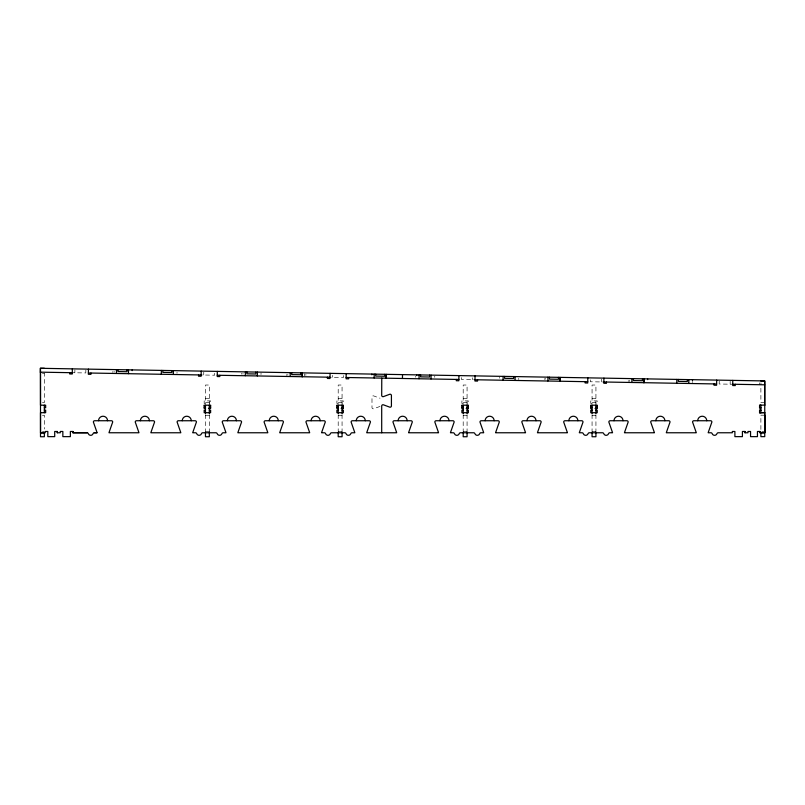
<?xml version="1.0" encoding="UTF-8"?>
<svg xmlns="http://www.w3.org/2000/svg" width="805" height="805" viewBox="0 0 805 805"><rect width="100%" height="100%" fill="white"/><g stroke="black" fill="none" stroke-linecap="round" stroke-linejoin="round"><path stroke-width="0.6" stroke-dasharray="4.03 3.02" d="M74.855 372.765L74.905 369.867M85.853 370.059L85.803 372.957L73.134 372.735M112.801 372.453L112.821 371.487M114.099 372.242L114.109 371.276M176.999 373.339L177.019 372.131M203.725 375.009L203.776 372.111M214.704 373.268L214.673 375.2L202.005 374.979M241.681 374.224L241.691 373.258M242.969 374.245L242.979 373.279M261.001 374.556L261.031 373.107M286.53 375.492L286.55 374.526M287.818 375.271L287.838 374.305M304.572 375.804L304.602 373.872M305.87 375.341L305.88 374.375M332.586 377.263L332.626 375.331M343.574 375.522L343.544 377.454L330.865 377.233M415.4 377.253L415.42 376.287M434.74 377.354L434.76 376.146M461.486 377.575L461.456 379.507L474.125 379.729M472.404 379.698L472.444 377.766M499.412 378.239L499.432 377.273M518.732 379.547L518.752 378.34M544.271 379.507L544.291 378.541M545.559 379.286L545.579 378.32M590.357 379.829L590.317 381.761L602.985 381.983M601.275 381.952L601.325 379.054M628.262 381.459L628.282 380.493M629.55 381.479L629.58 380.272M692.451 382.576L692.471 381.369M719.237 381.107L719.187 384.005L731.856 384.226M730.135 384.196L730.185 381.298M759.648 384.72L759.689 382.788M760.936 384.74L760.977 382.808M380.041 406.414L373.651 408.779A1.288 1.288 0 0 1 371.991 407.541L371.991 397.127A1.288 1.288 0 0 1 373.651 395.889L380.041 398.254M42.423 373.419L44.355 373.419M205.466 398.314L209.33 398.314M338.201 398.314L342.065 398.314M463.197 398.314L467.071 398.314M592.067 398.314L595.931 398.314M764.75 402.51L760.886 402.51L760.886 386.179M42.423 402.601L44.355 402.601L44.355 373.349M205.466 402.601L209.33 402.601M338.201 402.601L342.065 402.601M463.197 402.601L467.071 402.601M592.067 402.601L595.931 402.601M205.466 403.466L204.178 403.466L204.178 400.89L210.618 400.89L210.618 403.466L209.33 403.466M338.201 403.466L336.913 403.466L336.913 400.89L343.353 400.89L343.353 403.466L342.065 403.466M463.197 403.466L461.909 403.466L461.909 400.89L468.359 400.89L468.359 403.466L467.071 403.466M592.067 403.466L590.779 403.466L590.779 400.89L597.219 400.89L597.219 403.466L595.931 403.466M42.423 415.279L44.355 415.279L44.355 429.095M205.466 415.279L209.33 415.279M338.201 415.279L342.065 415.279M463.197 415.279L467.071 415.279M592.067 415.279L595.931 415.279M764.75 415.189L760.886 415.189L760.886 432.768M761.852 431.48L764.75 431.48M42.423 431.581L44.355 431.581M205.466 431.581L209.33 431.581M338.201 431.581L342.065 431.581M463.197 431.581L467.071 431.581M592.067 431.581L595.931 431.581M595.931 405.187L595.931 385.021L592.067 385.021L592.067 403.396M595.931 414.625L595.931 432.869M592.067 414.625L592.067 431.651M467.071 405.187L467.071 385.021L463.197 385.021L463.197 403.396M467.071 414.625L467.071 432.869M463.197 414.625L463.197 431.651M342.065 405.187L342.065 385.021L338.201 385.021L338.201 403.396M342.065 414.625L342.065 432.869M338.201 414.625L338.201 431.651M209.33 405.187L209.33 385.021L205.466 385.021L205.466 403.396M209.33 414.625L209.33 432.869M205.466 414.625L205.466 431.651"/><path stroke-width="1.21" d="M764.75 415.189L764.75 432.768L760.021 432.768L760.021 431.48L757.445 431.48L757.445 436.642L750.552 436.642L750.552 431.48L747.976 431.48L747.976 432.768L744.987 432.768L744.987 431.48L742.411 431.48L742.411 436.642L734.895 436.642L734.895 431.48L732.319 431.48L732.319 432.768L718.221 432.768A1.288 1.288 0 0 0 717.003 433.633A2.576 2.576 0 0 1 712.143 433.633A1.288 1.288 0 0 0 710.926 432.768L708.209 432.768A1.288 1.288 0 0 1 708.259 432.406L711.892 422.031A1.288 1.288 0 0 0 710.604 420.743L693.85 420.743A1.288 1.288 0 0 0 692.562 422.031L696.194 432.406A1.288 1.288 0 0 1 696.245 432.768L666.349 432.768A1.288 1.288 0 0 1 666.399 432.406L670.032 422.031A1.288 1.288 0 0 0 668.744 420.743L651.99 420.743A1.288 1.288 0 0 0 650.702 422.031L654.334 432.406A1.288 1.288 0 0 1 654.385 432.768L624.489 432.768A1.288 1.288 0 0 1 624.539 432.406L628.172 422.031A1.288 1.288 0 0 0 626.884 420.743L610.13 420.743A1.288 1.288 0 0 0 608.842 422.031L612.474 432.406A1.288 1.288 0 0 1 612.525 432.768L609.808 432.768A1.288 1.288 0 0 0 608.59 433.633A2.576 2.576 0 0 1 603.73 433.633A1.288 1.288 0 0 0 602.522 432.768L589.351 432.768A1.288 1.288 0 0 0 588.133 433.633A2.576 2.576 0 0 1 583.273 433.633A1.288 1.288 0 0 0 582.065 432.768L579.338 432.768A1.288 1.288 0 0 1 579.399 432.406L583.021 422.031A1.288 1.288 0 0 0 581.733 420.743L564.989 420.743A1.288 1.288 0 0 0 563.691 422.031L567.324 432.406A1.288 1.288 0 0 1 567.384 432.768L537.478 432.768A1.288 1.288 0 0 1 537.539 432.406L541.161 422.031A1.288 1.288 0 0 0 539.873 420.743L523.129 420.743A1.288 1.288 0 0 0 521.831 422.031L525.464 432.406A1.288 1.288 0 0 1 525.524 432.768L495.618 432.768A1.288 1.288 0 0 1 495.679 432.406L499.301 422.031A1.288 1.288 0 0 0 498.013 420.743L481.269 420.743A1.288 1.288 0 0 0 479.971 422.031L483.604 432.406A1.288 1.288 0 0 1 483.654 432.768L480.937 432.768A1.288 1.288 0 0 0 479.73 433.633A2.576 2.576 0 0 1 474.87 433.633A1.288 1.288 0 0 0 473.652 432.768L460.48 432.768A1.288 1.288 0 0 0 459.273 433.633A2.576 2.576 0 0 1 454.412 433.633A1.288 1.288 0 0 0 453.195 432.768L450.478 432.768A1.288 1.288 0 0 1 450.528 432.406L454.161 422.031A1.288 1.288 0 0 0 452.873 420.743L436.119 420.743A1.288 1.288 0 0 0 434.831 422.031L438.463 432.406A1.288 1.288 0 0 1 438.514 432.768L408.618 432.768A1.288 1.288 0 0 1 408.668 432.406L412.301 422.031A1.288 1.288 0 0 0 411.013 420.743L394.259 420.743A1.288 1.288 0 0 0 392.971 422.031L396.603 432.406A1.288 1.288 0 0 1 396.654 432.768L366.758 432.768A1.288 1.288 0 0 1 366.808 432.406L370.441 422.031A1.288 1.288 0 0 0 369.153 420.743L352.399 420.743A1.288 1.288 0 0 0 351.111 422.031L354.733 432.406A1.288 1.288 0 0 1 354.794 432.768L352.077 432.768A1.288 1.288 0 0 0 350.859 433.633A2.576 2.576 0 0 1 345.999 433.633A1.288 1.288 0 0 0 344.781 432.768L331.62 432.768A1.288 1.288 0 0 0 330.402 433.633A2.576 2.576 0 0 1 325.542 433.633A1.288 1.288 0 0 0 324.324 432.768L321.608 432.768A1.288 1.288 0 0 1 321.658 432.406L325.29 422.031A1.288 1.288 0 0 0 324.002 420.743L307.248 420.743A1.288 1.288 0 0 0 305.96 422.031L309.593 432.406A1.288 1.288 0 0 1 309.643 432.768L279.748 432.768A1.288 1.288 0 0 1 279.798 432.406L283.43 422.031A1.288 1.288 0 0 0 282.142 420.743L265.388 420.743A1.288 1.288 0 0 0 264.1 422.031L267.733 432.406A1.288 1.288 0 0 1 267.783 432.768L237.888 432.768A1.288 1.288 0 0 1 237.938 432.406L241.57 422.031A1.288 1.288 0 0 0 240.282 420.743L223.528 420.743A1.288 1.288 0 0 0 222.24 422.031L225.873 432.406A1.288 1.288 0 0 1 225.923 432.768L223.206 432.768A1.288 1.288 0 0 0 221.989 433.633A2.576 2.576 0 0 1 217.129 433.633A1.288 1.288 0 0 0 215.921 432.768L202.749 432.768A1.288 1.288 0 0 0 201.532 433.633A2.576 2.576 0 0 1 196.672 433.633A1.288 1.288 0 0 0 195.464 432.768L192.737 432.768A1.288 1.288 0 0 1 192.798 432.406L196.43 422.031A1.288 1.288 0 0 0 195.132 420.743L178.388 420.743A1.288 1.288 0 0 0 177.1 422.031L180.722 432.406A1.288 1.288 0 0 1 180.783 432.768L150.877 432.768A1.288 1.288 0 0 1 150.938 432.406L154.57 422.031A1.288 1.288 0 0 0 153.272 420.743L136.528 420.743A1.288 1.288 0 0 0 135.24 422.031L138.863 432.406A1.288 1.288 0 0 1 138.923 432.768L109.017 432.758A1.288 1.288 0 0 1 109.078 432.396L112.7 422.021A1.288 1.288 0 0 0 111.412 420.733L94.668 420.733A1.288 1.288 0 0 0 93.37 422.021L97.003 432.396A1.288 1.288 0 0 1 97.063 432.758L94.336 432.768A1.288 1.288 0 0 0 93.128 433.633A2.576 2.576 0 0 1 88.268 433.633A1.288 1.288 0 0 0 87.051 432.768L72.953 432.768L72.953 431.48L70.367 431.48L70.367 436.642L62.85 436.642L62.85 431.48L60.274 431.48L60.274 432.768L57.286 432.768L57.286 431.48L54.71 431.48L54.71 436.642L47.817 436.642L47.817 431.48L45.241 431.48L45.241 432.768L40.522 432.768L40.502 412.703L45.654 412.703L45.654 410.127L44.345 410.127M72.953 431.48L72.953 432.768L87.051 432.758M744.987 432.768L744.987 431.48M760.021 432.768L760.021 431.48M381.771 378.119L381.701 395.396A1.288 1.288 0 0 0 383.361 396.634L389.761 394.269A1.288 1.288 0 0 1 391.421 395.507L391.421 405.921A1.288 1.288 0 0 1 389.761 407.159L383.361 404.794A1.288 1.288 0 0 0 381.701 406.032L381.701 432.768M69.703 372.675L69.683 373.963L72.259 374.003L72.349 368.851M88.449 369.133L88.359 374.285L90.935 374.335L90.965 373.047M116.463 373.49L116.484 369.626M118.003 369.646L117.973 371.578L126.989 371.739L127.029 369.807M128.488 373.701L128.498 369.827M132.171 370.622L132.181 369.898M161.332 374.275L161.342 370.401M162.872 370.431L162.831 372.363L171.857 372.524L171.888 370.592M173.286 374.476L173.417 370.612M198.573 374.919L198.543 376.207L201.119 376.257L201.21 371.105M217.32 371.387L217.229 376.539L219.805 376.579L219.825 375.291M245.284 375.734L245.404 371.87M246.873 371.9L246.843 373.832L255.859 373.993L255.889 372.051M257.298 375.945L257.419 372.081M290.192 376.519L290.213 372.655M291.732 372.685L291.702 374.617L300.718 374.768L300.758 372.836M302.157 376.73L302.227 372.866L302.207 376.73M327.434 377.173L327.414 378.461L329.99 378.501L330.08 373.349M346.18 373.631L346.1 378.783L348.676 378.833L348.696 377.545M371.86 374.808L371.87 374.084M374.144 377.988L374.214 374.124M375.734 374.144L375.704 376.076L384.72 376.237L384.76 374.305M386.159 378.199L386.229 374.335L386.219 378.199M402.45 378.481L402.52 374.617M416.718 375.583L416.738 374.858M419.013 378.773L419.133 374.909M420.602 374.929L420.562 376.861L429.588 377.022L429.618 375.09M431.027 378.984L431.088 375.11M456.304 379.417L456.284 380.715L458.86 380.755L458.941 375.603M475.051 375.885L474.96 381.037L477.536 381.077L477.566 379.789M503.065 380.232L503.135 376.368M504.604 376.398L504.574 378.33L513.59 378.491L513.62 376.559M515.029 380.443L515.099 376.579M547.923 381.017L547.943 377.153M549.463 377.183L549.433 379.115L558.449 379.266L558.489 377.334M559.888 381.228L559.958 377.364L559.938 381.228M585.165 381.671L585.144 382.959L587.72 383.009L587.811 377.847M603.921 378.129L603.831 383.281L606.407 383.331L606.427 382.043M631.935 382.486L631.945 378.622M633.475 378.642L633.434 380.584L642.46 380.735L642.491 378.803M643.889 382.697L643.96 378.833L643.95 382.697M647.633 379.618L647.643 378.893M676.794 383.271L676.804 379.407M678.333 379.427L678.303 381.359L687.319 381.52L687.349 379.588M688.808 383.482L688.818 379.608M692.491 380.403L692.501 379.678M714.035 383.925L714.015 385.213L716.591 385.253L716.681 380.101M732.781 380.383L732.701 385.535L735.277 385.585L735.297 384.287M764.71 405.358L764.72 380.936L40.32 368.298L40.25 372.162L72.279 372.715M96.892 432.768L94.336 432.758M44.355 368.267L40.492 368.267L40.492 436.733L44.355 436.733L44.355 432.869L40.492 432.869M760.886 381.057L764.75 381.057L764.75 436.642L760.886 436.642L760.886 432.768L764.75 432.768L764.73 412.703L759.568 412.703M764.75 405.086L759.568 405.187L759.558 407.934L760.846 407.934M759.558 405.358L760.846 405.358M204.178 405.831L205.466 405.831M209.33 405.831L210.618 405.831M336.913 405.831L338.201 405.831M342.065 405.831L343.353 405.831M461.909 405.831L463.197 405.831M467.071 405.831L468.359 405.831M590.779 405.831L592.067 405.831M595.931 405.831L597.219 405.831M44.345 407.763L45.654 407.763L45.654 405.187L40.492 405.187L40.451 372.162M204.178 407.763L205.466 407.763M209.33 407.763L210.618 407.763M336.913 407.763L338.201 407.763M342.065 407.763L343.353 407.763M461.909 407.763L463.197 407.763M467.071 407.763L468.359 407.763M590.779 407.763L592.067 407.763M595.931 407.763L597.219 407.763M759.568 407.763L760.856 407.763M208.475 408.407L210.618 408.407L210.618 405.187L204.178 405.187L204.178 408.407M341.209 408.407L343.353 408.407L343.353 405.187L336.913 405.187L336.913 408.407M466.206 408.407L468.359 408.407L468.359 405.187L461.909 405.187L461.909 408.407M595.076 408.407L597.219 408.407L597.219 405.187L590.779 405.187L590.779 408.407M205.466 410.127L204.178 410.127L204.178 412.703L210.618 412.703L210.618 410.127L209.33 410.127M338.201 410.127L336.913 410.127L336.913 412.703L343.353 412.703L343.353 410.127L342.065 410.127M463.197 410.127L461.909 410.127L461.909 412.703L468.359 412.703L468.359 410.127L467.071 410.127M592.067 410.127L590.779 410.127L590.779 412.703L597.219 412.703L597.219 410.127L595.931 410.127M760.856 410.127L759.568 410.127L759.558 412.874L760.846 412.874M759.558 410.298L760.846 410.298M764.75 412.603L760.886 412.603L760.886 405.086M88.389 372.997L201.149 374.969M217.249 375.251L330.01 377.213M346.12 377.495L458.88 379.467M474.98 379.749L587.741 381.711M603.851 381.993L716.611 383.965M732.711 384.247L764.68 384.8M595.931 405.187L595.931 413.418M595.931 432.869L595.931 436.733L592.067 436.733L592.067 432.869M592.067 405.187L592.067 413.418M467.071 405.187L467.071 413.418M467.071 432.869L467.071 436.733L463.197 436.733L463.197 432.869M463.197 405.187L463.197 413.418M342.065 405.187L342.065 413.418M342.065 432.869L342.065 436.733L338.201 436.733L338.201 432.869M338.201 405.187L338.201 413.418M209.33 405.187L209.33 413.418M209.33 432.869L209.33 436.733L205.466 436.733L205.466 432.869M205.466 405.187L205.466 413.418M57.286 431.48L57.286 432.768M44.355 405.187L44.355 412.703M98.532 420.733A4.508 4.508 0 0 1 103.04 416.235A4.508 4.508 0 0 1 107.548 420.733M140.392 420.743A4.508 4.508 0 0 1 144.9 416.235A4.508 4.508 0 0 1 149.408 420.743M182.252 420.743A4.508 4.508 0 0 1 186.76 416.235A4.508 4.508 0 0 1 191.268 420.743M227.392 420.743A4.508 4.508 0 0 1 231.91 416.235A4.508 4.508 0 0 1 236.418 420.743M269.252 420.743A4.508 4.508 0 0 1 273.77 416.235A4.508 4.508 0 0 1 278.278 420.743M311.112 420.743A4.508 4.508 0 0 1 315.63 416.235A4.508 4.508 0 0 1 320.138 420.743M356.263 420.743A4.508 4.508 0 0 1 360.771 416.235A4.508 4.508 0 0 1 365.289 420.743M398.123 420.743A4.508 4.508 0 0 1 402.631 416.235A4.508 4.508 0 0 1 407.149 420.743M439.983 420.743A4.508 4.508 0 0 1 444.491 416.235A4.508 4.508 0 0 1 449.009 420.743M485.133 420.743A4.508 4.508 0 0 1 489.641 416.235A4.508 4.508 0 0 1 494.149 420.743M526.993 420.743A4.508 4.508 0 0 1 531.501 416.235A4.508 4.508 0 0 1 536.009 420.743M568.853 420.743A4.508 4.508 0 0 1 573.361 416.235A4.508 4.508 0 0 1 577.869 420.743M613.994 420.743A4.508 4.508 0 0 1 618.512 416.235A4.508 4.508 0 0 1 623.02 420.743M655.854 420.743A4.508 4.508 0 0 1 660.372 416.235A4.508 4.508 0 0 1 664.88 420.743M697.714 420.743A4.508 4.508 0 0 1 702.232 416.235A4.508 4.508 0 0 1 706.74 420.743"/></g></svg>
